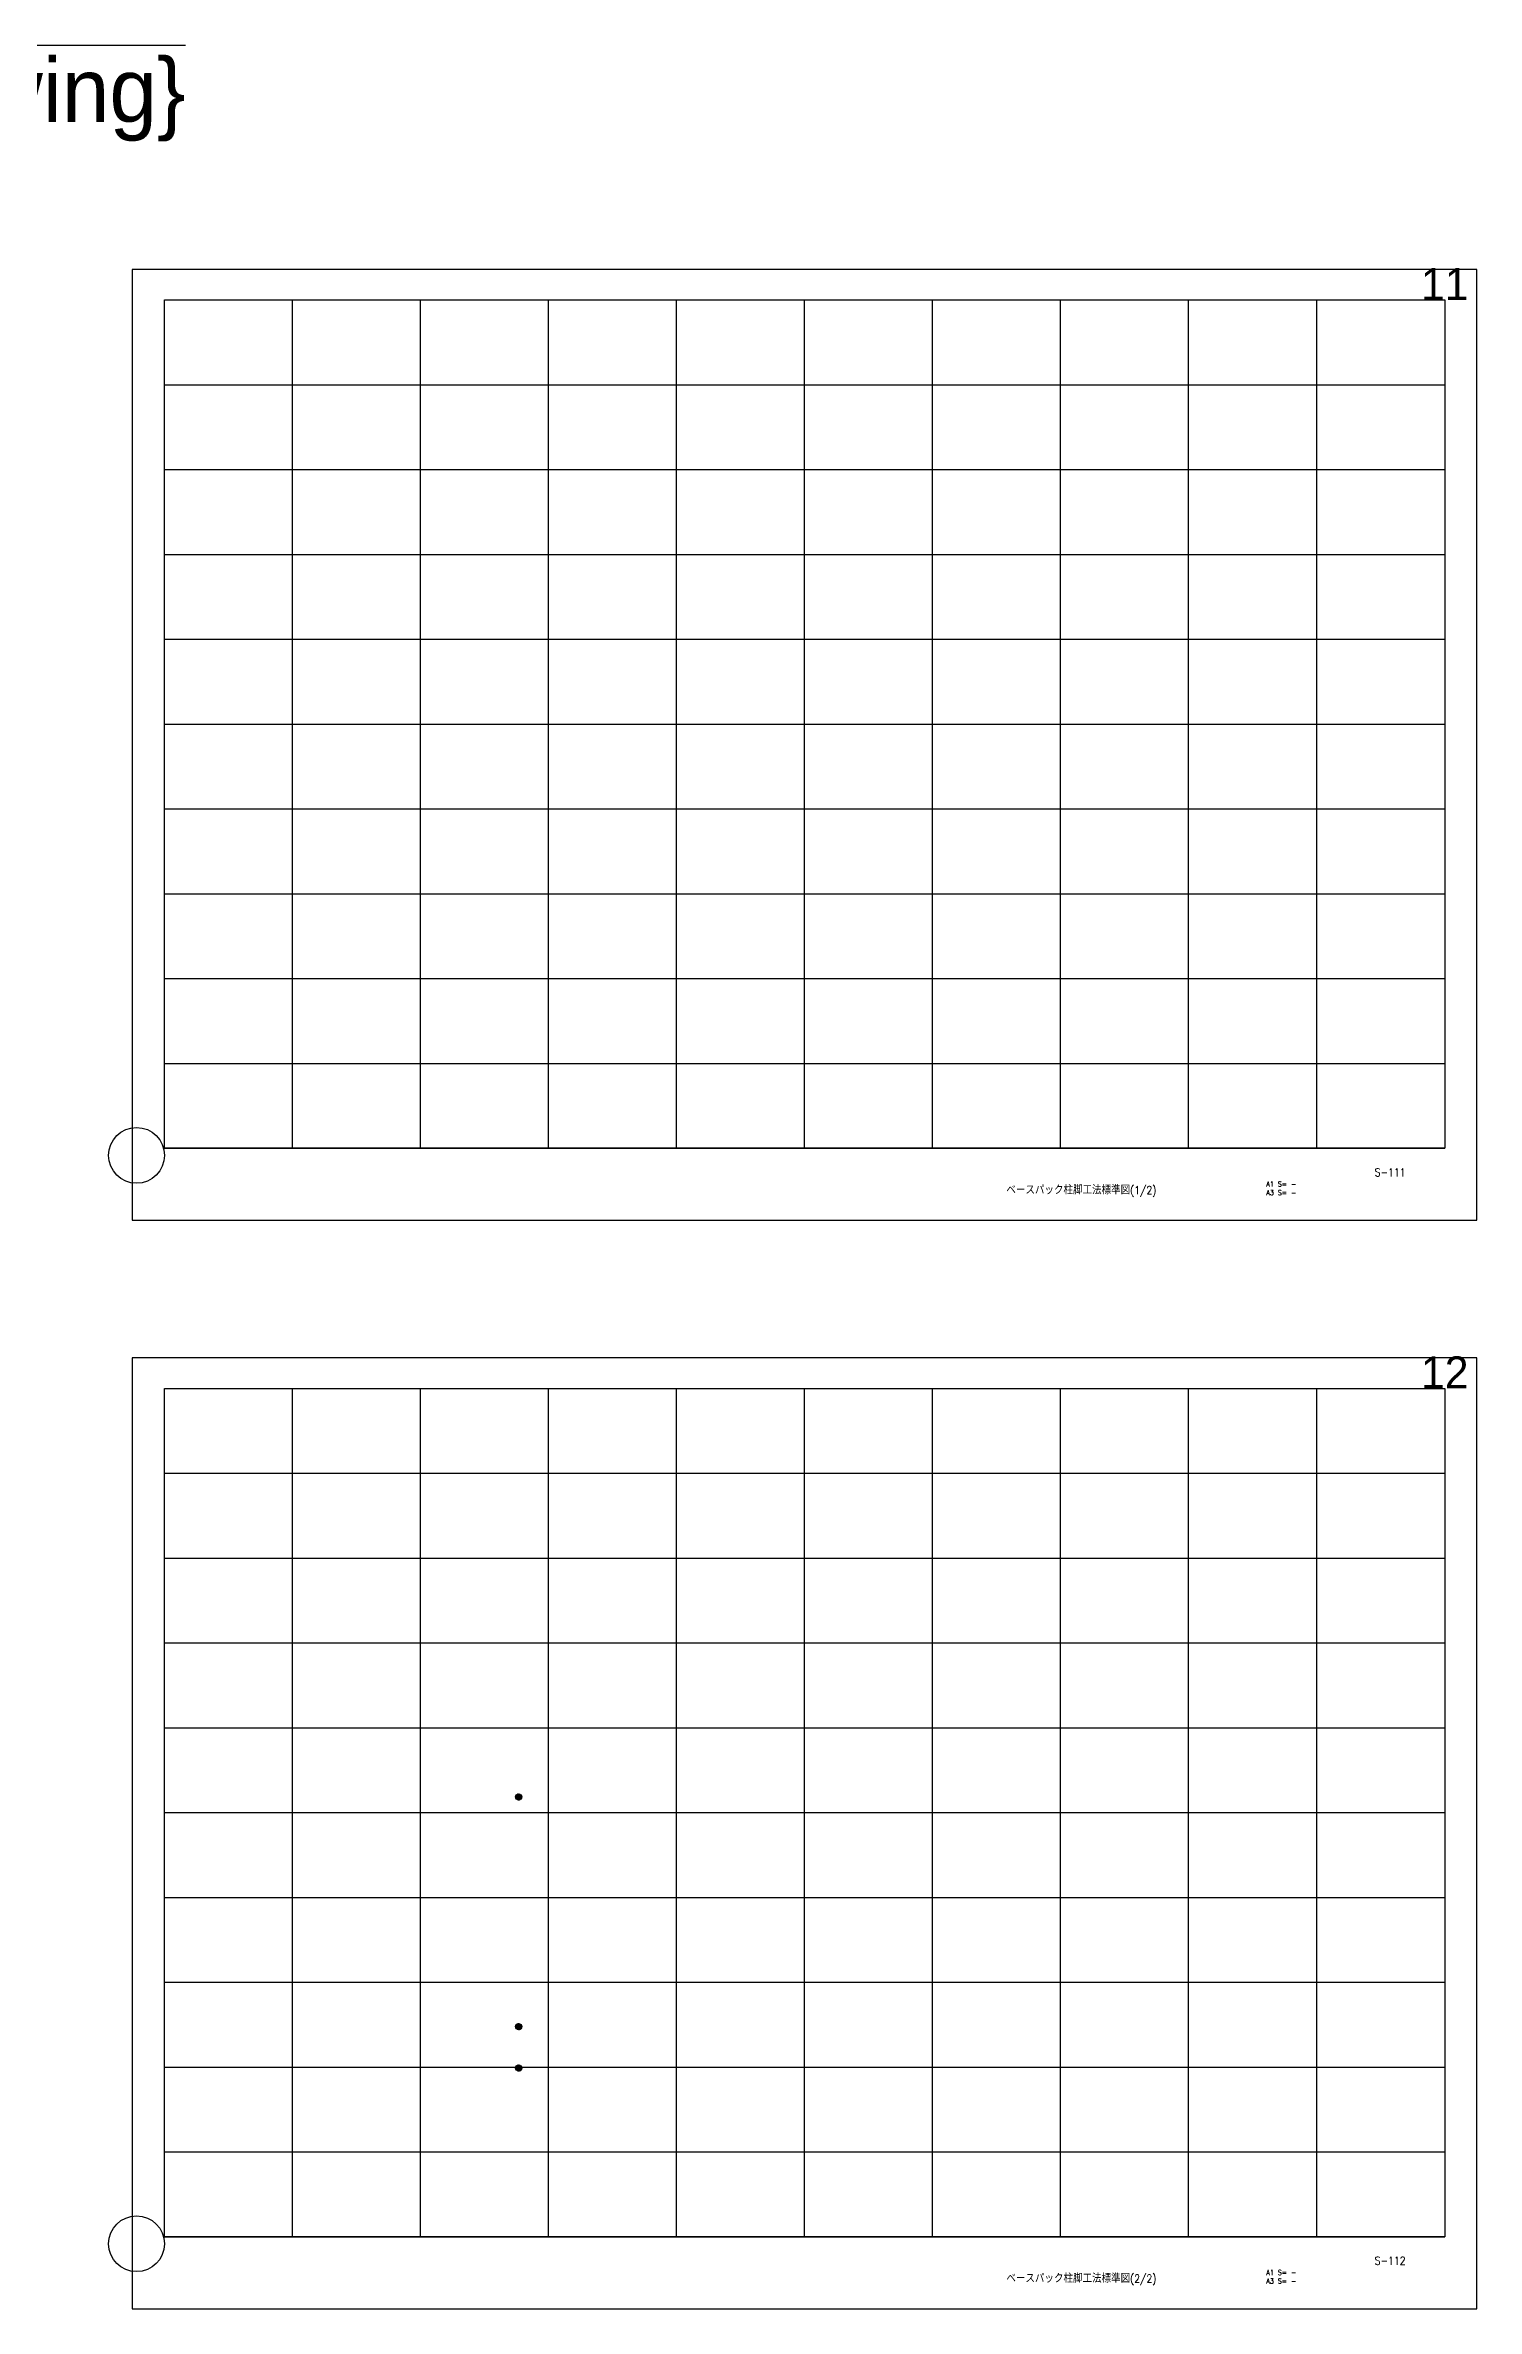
# Model space of a CAD drawing. Extents: x -180000 to 810000, y -1678500 to 210463.
# Drawn here: x 286401 to 510000, y -318500 to 35035 of the extents above; entities that cross this region are included whole.
import ezdxf

# ---------------------------------------------------------------- set-up
doc = ezdxf.new("R2010")
doc.units = 0
doc.header["$MEASUREMENT"] = 0
doc.layers.get('0').update_dxf_attribs({"color": 3, "linetype": 'CONTINUOUS'})
doc.layers.get('Defpoints').update_dxf_attribs({"color": 251, "linetype": 'CONTINUOUS'})
doc.layers.add('99_レイアウト枠', color=251, linetype='CONTINUOUS', plot=False)
doc.layers.add('99_頁番号', color=6, linetype='CONTINUOUS')
doc.layers.add('注記', color=3, linetype='CONTINUOUS')
doc.styles.add('DRACAD', font='txt', dxfattribs={"width": 0.85, "bigfont": 'extfont2'})
doc.styles.get("Standard").update_dxf_attribs({"font": 'Osaka.ttc'})

# ---------------------------------------------------------------- blocks, each defined once
blk = doc.blocks.new('標準図マーク')
h = blk.add_hatch()
h.set_pattern_fill('ANSI31', color=256, scale=200)
h.paths.add_polyline_path([(7471, -387120, 1), (6971, -387120, 1)])
blk.add_circle((7221, -387120), 250)

msp = doc.modelspace()

# ---------------------------------------------------------------- linework, layer by layer
at = {"layer": '99_レイアウト枠'}
for p, q in [((305000, -137250), (305000, -4750)), ((325000, -137250), (325000, -4750)), ((345000, -137250), (345000, -4750)), ((365000, -137250), (365000, -4750)), ((385000, -137250), (385000, -4750)), ((405000, -137250), (405000, -4750)), ((425000, -137250), (425000, -4750)), ((445000, -137250), (445000, -4750)), ((465000, -137250), (465000, -4750)), ((485000, -137250), (485000, -4750)), ((305000, -18000), (505000, -18000)), ((305000, -31250), (505000, -31250)), ((305000, -44500), (505000, -44500)), ((305000, -57750), (505000, -57750)), ((305000, -71000), (505000, -71000)), ((305000, -84250), (505000, -84250)), ((305000, -97500), (505000, -97500)), ((305000, -110750), (505000, -110750)), ((305000, -124000), (505000, -124000)), ((305000, -137250), (505000, -137250)), ((305000, -307250), (305000, -174750)), ((325000, -307250), (325000, -174750)), ((345000, -307250), (345000, -174750)), ((365000, -307250), (365000, -174750)), ((385000, -307250), (385000, -174750)), ((405000, -307250), (405000, -174750)), ((425000, -307250), (425000, -174750)), ((445000, -307250), (445000, -174750)), ((465000, -307250), (465000, -174750)), ((485000, -307250), (485000, -174750)), ((305000, -188000), (505000, -188000)), ((305000, -201250), (505000, -201250)), ((305000, -214500), (505000, -214500)), ((305000, -227750), (505000, -227750)), ((305000, -241000), (505000, -241000)), ((305000, -254250), (505000, -254250)), ((305000, -267500), (505000, -267500)), ((305000, -280750), (505000, -280750)), ((305000, -294000), (505000, -294000)), ((305000, -307250), (505000, -307250))]:
    msp.add_line(p, q, dxfattribs=at)
for points in [[(300000, -148500), (510000, -148500), (510000, 0), (300000, 0)], [(305000, -4750), (505000, -4750), (505000, -137250), (305000, -137250)], [(300000, -318500), (510000, -318500), (510000, -170000), (300000, -170000)], [(305000, -174750), (505000, -174750), (505000, -307250), (305000, -307250)]]:
    msp.add_lwpolyline(points, close=True, dxfattribs=at)
at = {"layer": 'Defpoints'}
for centre in [(300658.8, -138351.9), (300658.8, -308351.9)]:
    msp.add_circle(centre, 4357.9, dxfattribs=at)

# ---------------------------------------------------------------- block references
at = {"layer": '注記', "xscale": 1.960421890447962, "yscale": 1.960421890447962, "zscale": 1.960421890447962}
for p in [(346194.2, 520351.6), (346194.2, 484476.1), (346194.2, 478006.7)]:
    msp.add_blockref('標準図マーク', p, dxfattribs=at)

# ---------------------------------------------------------------- texts
at = {"layer": '99_レイアウト枠', "attachment_point": 8}
for s, insert, char_height in [('{C:\\Users\\keita\\OneDrive\\00_24webclamp\\00システムスタイル\\00Drawing\\}', (98042.2, 20019.1), 10000), ('11', (505000, -4750), 5000), ('12', (505000, -174750), 5000)]:
    msp.add_mtext(s, dxfattribs=dict(at, insert=insert, char_height=char_height))
at = {"layer": '99_頁番号', "attachment_point": 4, "style": 'DRACAD'}
for s, insert, char_height in [('{S-111}', (494058.6, -141003.9), 1250), ('{  ベースパック柱脚工法標準図(1/2)  }', (434630.6, -144003.9), 1250), ('A1 S= - ^JA3 S= - ', (477130.6, -143507.5), 800), ('{S-112}', (494058.6, -311003.9), 1250), ('{  ベースパック柱脚工法標準図(2/2)  }', (434630.6, -314003.9), 1250), ('A1 S= - ^JA3 S= - ', (477130.6, -313507.5), 800)]:
    msp.add_mtext(s, dxfattribs=dict(at, insert=insert, char_height=char_height))

doc.saveas('drawing.dxf')
